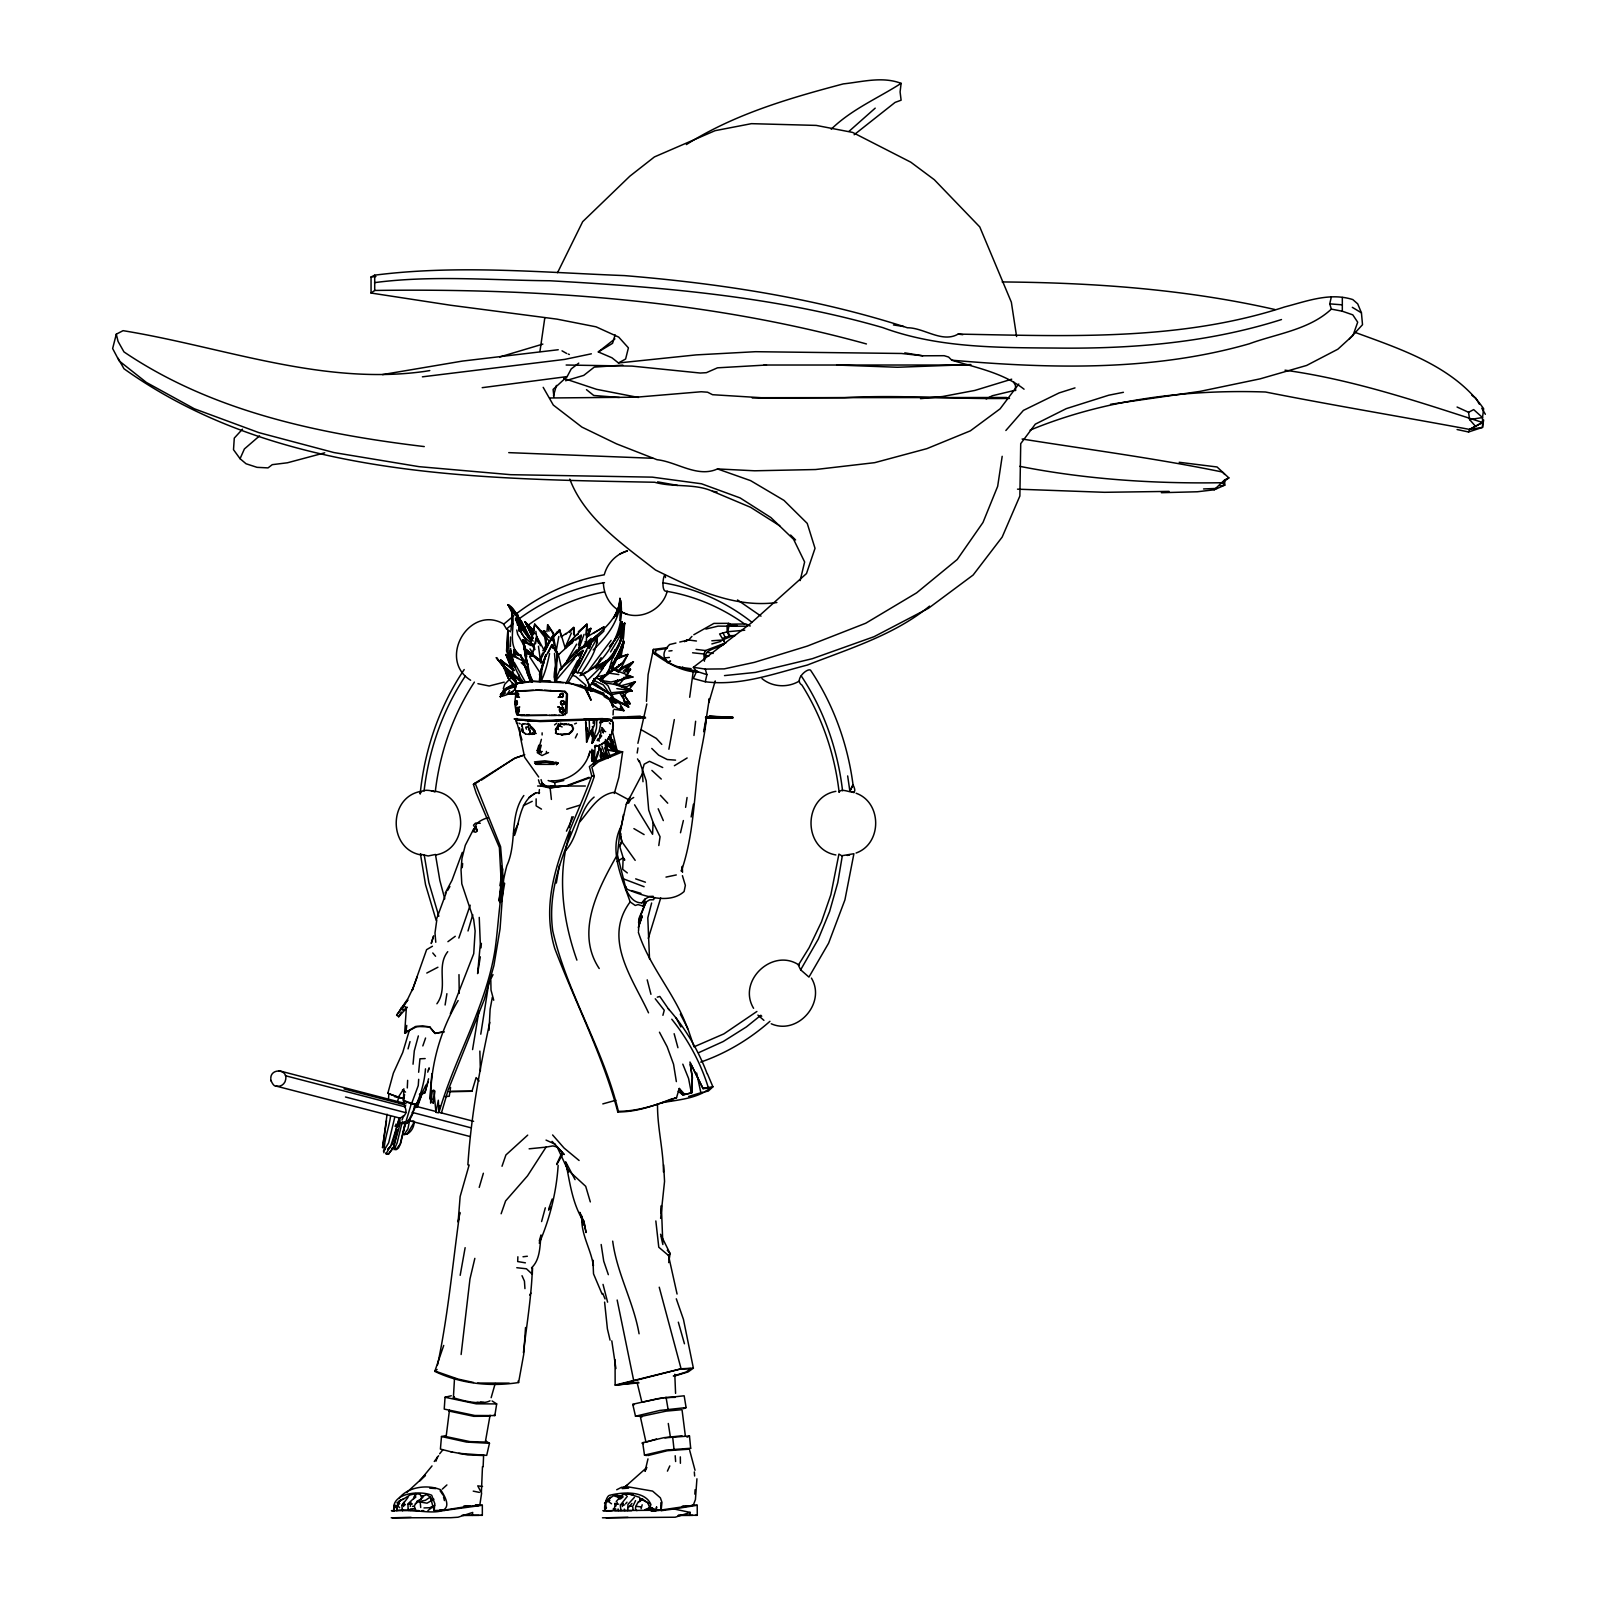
<?xml version="1.0" encoding="UTF-8"?>
<svg xmlns="http://www.w3.org/2000/svg" width="1598" height="1598" viewBox="0 0 1598 1598"><rect width="100%" height="100%" fill="white"/><g stroke="black" fill="none" stroke-linecap="round" stroke-linejoin="round"><path stroke-width="1.5" d="M479.859 1051.085L480.379 1070.84M536.149 798.86L536.129 805.851L541.502 809.127M615.07 1359.778L615.15 1385.086L639.06 1382.849M522.566 715.325L517.253 715.005L516.254 713.068L514.736 703.22L516.094 691.475L537.547 690.176L565.372 691.534L567.41 694.091L566.95 712.988L562.416 715.385M510.441 646.531L510.521 636.983M605.442 739.514L606.441 758.071L605.063 742.131M399.2 1501.361L396.803 1506.295L397.263 1510.01M564.494 691.475L566.571 694.051L565.093 714.905M595.215 745.767L593.857 765.462L598.491 752.978L599.35 744.768M648.528 1012.832C632.608 978.415 602.506 939.065 630.151 901.911C622.121 878.401 608.259 850.096 621.322 826.026L626.276 804.313L643.195 772.174M374.711 275.176L371.056 276.973L371.056 293.033L374.711 290.456L374.711 275.176C457.308 264.589 541.482 272.419 624.419 275.595C718.78 283.365 813.382 297.687 903.769 326.551L907.344 327.77C923.884 327.59 942.121 343.41 958.121 334.102C1067.284 336.019 1179.424 341.353 1284.612 306.956C1306.864 301.203 1329.776 292.254 1352.787 299.565L1357.701 303.86L1361.436 312.848L1362.515 324.694L1349.351 339.016M517.512 625.257L517.153 619.804M603.824 631.25L603.904 626.895L593.218 633.387M613.832 618.086L618.985 606.301L619.944 598.451C627.375 628.234 605.822 663.569 581.472 675.155M711.829 640.778L723.235 639.939L724.373 641.837L719.599 633.947L727.15 631.829L729.227 636.004L723.015 638.241M573.602 634.086L573.742 627.435L565.552 634.426M514.176 656.938L514.356 649.467L525.123 661.053M524.244 755.075L515.555 757.851L475.085 783.1L500.593 846.74L503.47 882.256L500.054 928.837L493.902 965.611L484.214 999.789L447.979 1090.555L441.447 1112.867L439.011 1112.328C454.891 1057.037 486.172 1006.72 495.12 949.212C498.916 921.347 499.515 893.122 506.806 865.776C517.313 843.145 509.023 816.019 523.844 795.504M663.47 1172.033C663.27 1148.962 657.158 1126.99 657.537 1103.699M525.542 1327.499L523.705 1354.425L518.591 1382.53C490.446 1386.924 460.703 1383.808 434.796 1371.384L443.725 1345.456M580.973 673.996C587.285 664.109 598.771 649.527 596.673 635.605C585.507 645.093 582.491 664.748 572.903 672.978L580.693 660.354L578.556 665.347M666.885 648.488L655.679 650.126L655.579 653.123L666.006 660.094M509.722 665.148L511.38 651.085M622.401 1506.495L623.4 1503.338M433.398 1096.907L433.178 1103.399L434.936 1091.094L432.359 1090.715L430.661 1103.119C429.862 1067.284 439.81 1031.289 458.127 1000.548M612.653 728.388L612.753 725.372M517.872 1256.767L517.692 1261.561L525.402 1262.839M592.558 719.539L585.547 719.2L587.285 737.657L587.904 736.239M603.764 665.667C614.731 653.981 626.656 638.541 621.702 621.722L620.064 635.824L610.596 651.904M602.925 1510.689C612.334 1510.49 614.551 1513.046 615.15 1503.159M554.546 677.452L557.303 652.344L555.904 681.847L567.749 682.845M483.135 1466.784L483.635 1454.819M600.468 757.292L601.287 749.202M620.563 606.401L619.944 598.451C621.103 618.945 607.2 636.423 593.198 649.927M639.36 760.928L646.171 780.663L648.708 809.986L653.103 822.491L652.583 834.296L634.586 804.813M518.132 708.953L518.951 709.792C518.411 707.654 518.531 716.843 516.534 710.531C516.853 704.818 520.908 714.885 516.913 712.648C514.576 710.93 517.472 706.416 518.951 709.792C519.73 715.584 516.034 706.955 519.69 706.895L518.112 709.792M696.928 1478.789L695.43 1499.523L693.272 1505.296L660.054 1510.17M593.038 726.431L592.179 743.35L599.03 731.784L601.727 718.82L594.076 718.92L593.677 723.255M1015.329 390.591L1015.549 385.657L1013.551 381.922M407.29 1087.938L407.65 1080.348M561.178 702.501L561.377 703.619M697.307 671.12C685.023 669.083 650.546 663.37 669.602 644.533L675.934 643.035M521.827 724.473L523.485 732.224M613.073 714.865L613.292 710.311M537.208 752.638L542.022 755.554L546.316 753.477L546.436 751.4M647.989 1458.874L645.013 1471.319L646.85 1467.483L625.297 1486.619M490.007 1400.827C481.717 1405.201 463.68 1401.146 453.393 1397.671L454.531 1377.975M521.727 726.371C523.365 718.021 540.843 732.363 533.293 734.281M525.842 727.11L528.259 726.81L530.576 732.963L528.439 727.07M667.525 647.59L653.382 649.407L653.163 652.923C666.286 662.411 681.487 671.779 698.086 672.159M629.013 1494.17L627.774 1493.611L639.679 1497.386L640.359 1500.921L638.501 1501.76C637.103 1503.518 633.387 1509.93 636.903 1510.649M649.088 1507.833L650.786 1510.45L655.619 1510.49L650.885 1510.609L647.749 1502.819L640.498 1498.644L640.359 1500.921L642.196 1499.383L647.869 1502.579M694.85 1494.17L695.11 1489.696M601.467 757.512L601.707 753.577M638.501 931.155L639.24 919.369L645.991 902.071L649.667 899.814L653.482 899.754L654.82 897.517M413.043 1064.208L414.301 1050.825L418.356 1035.923M482.476 1466.604L481.378 1492.792L477.762 1485.86L482.536 1486.48M596.893 718.84L596.513 727.969L592.179 743.35L593.817 734.9M393.627 1508.712L394.626 1504.777M591.719 761.347L591.899 750.74M557.662 726.87L557.243 728.928L558.022 726.191M593.497 681.647L594.296 680.329M678.211 1091.234L682.765 1094.85L691.375 1092.952L692.413 1077.611L690.256 1064.488M270.801 1078.53C270.442 1068.083 287.72 1068.762 285.722 1079.349C285.303 1083.524 281.108 1087.04 276.873 1086.26C272.279 1087.399 269.762 1075.973 271.101 1080.947M418.696 1079.309L418.257 1085.581L411.685 1103.399L403.435 1100.343L403.875 1088.817L398.202 1097.287L387.835 1093.312L393.368 1073.137L402.716 1052.543L409.268 1030.61M492.124 1400.987L496.678 1403.923L494.841 1415.588L474.806 1415.488L444.224 1409.096L445.043 1397.271L451.275 1395.753M646.471 701.342L648.109 674.576L653.382 649.407M512.179 657.577L508.963 649.947L507.764 631.13L507.285 650.006L513.298 664.788M557.243 728.768L557.402 727.509M597.432 642.915L596.673 635.605M660.853 1213.022L661.372 1205.591L662.85 1244.522L660.993 1236.313M499.735 902.49L501.193 882.196L499.395 847.599L476.224 793.147L473.427 784.378L475.085 783.1M625.717 887.829L617.427 854.85L620.024 830.6L621.622 841.367L619.684 846.241L623.16 857.707L622.701 869.332L627.315 872.927M726.331 642.596L705.497 650.546L703.839 653.981L704.458 661.192M420.174 793.926C424.589 749.762 439.33 706.396 464.199 669.542M399.7 1503.438L396.803 1506.435L397.003 1509.631M541.342 681.407L541.802 670.021L545.897 654.82C532.633 694.431 542.98 687.06 549.552 653.602M481.617 1493.191L479.839 1504.936M481.018 947.854L481.378 943.359M514.816 702.141C516.354 710.611 518.551 696.209 515.175 702.721C517.852 710.051 518.431 695.849 514.836 702.381M420.194 793.607C421.652 788.373 431.1 790.591 435.275 791.749C439.83 752.898 452.853 714.845 474.406 682.106M512.139 619.804L512.259 613.173L508.044 604.683L515.215 611.894M561.038 701.262C560.079 710.75 569.288 697.727 560.658 701.762M444.384 1031.869L434.876 1033.407L429.682 1026.895L422.711 1025.916L416.778 1026.615L404.674 1032.907L406.371 1007.839L404.813 1006.341L402.277 1007.519L396.624 1015.189L398.721 1016.767L406.791 1007.699M452.574 1452.202L440.409 1449.066L441.487 1436.522L445.982 1435.603M489.028 1030.291L490.127 1009.177L492.364 997.152M561.677 668.923L558.401 654.741L551.989 644.613L543.42 660.833L541.502 668.903M558.141 1165.381C556.444 1192.128 549.852 1218.595 539.245 1243.184M458.986 974.62L459.225 993.357M396.304 1510.649C414.022 1506.774 464.179 1524.812 440.609 1489.755C428.024 1484.362 408.429 1486.619 399.46 1497.825M599.33 741.072L598.531 739.814L601.707 735.899M386.556 1120.558L382.521 1147.744L387.096 1114.206M516.913 622.641L516.913 619.944M541.143 681.307L541.303 679.929M585.947 635.025L586.925 624.139L578.356 631.749M615.07 658.356L627.814 654.441L622.98 662.051L615.59 669.123L611.635 667.445M403.575 1506.495L404.534 1503.338M541.303 670.341L540.823 681.467M490.067 1415.289L485.333 1442.055L469.952 1441.616L446.142 1436.602L449.457 1410.215M558.821 636.483L556.324 650.306M437.572 1364.812C448.219 1314.615 452.713 1263.219 459.825 1212.463L458.107 1222.051L460.144 1196.503L469.133 1165.002M501.972 896.738L501.472 901.572L504.648 883.314M502.471 891.924L503.47 882.256M593.078 723.215C594.176 713.986 595.974 723.055 593.497 727.13M546.896 631.789L547.635 624.738L553.727 633.587M510.961 630.291L512.539 613.432M472.569 1049.586L478.981 1010.755M605.442 749.802L622.621 751.779L618.865 777.287L614.291 793.487M1110.55 404.294L1199.998 391.39L1260.063 378.866L1306.645 365.443L1337.866 349.203L1353.047 335.34L1357.701 322.197L1352.787 314.846L1342.32 311.23L1342.32 297.448M621.322 626.855L621.642 624.019M651.844 1510.629C653.802 1511.988 647.749 1509.371 650.945 1504.537C644.893 1490.235 622.361 1492.132 609.857 1495.249C605.063 1495.648 602.846 1515.623 606.301 1507.453M462.641 863.499L462.241 867.634M513.557 656.618L514.356 649.467L516.374 652.563M460.184 1275.324L465.138 1247.678M450.576 1087.479L449.218 1096.288L444.983 1096.568M535.29 763.005C537.108 766.121 533.872 762.386 536.449 762.985M560.479 702.301L560.778 703.999M601.707 727.49L603.345 733.023M620.244 611.914L619.944 598.451L619.505 606.221M501.193 882.196L498.995 901.072L500.873 889.766M538.926 793.607L539.405 789.592M618.806 665.347L618.646 666.426L618.865 664.648M693.971 735.46L695.629 721.257M405.812 1033.147L406.751 1025.397M517.672 712.828L517.732 712.009M533.732 632.309L534.711 624.159L545.477 635.664M578.636 650.386L581.113 635.345L572.563 641.317M686.381 144.559C734.241 114.197 788.973 98.297 843.305 83.895C862.381 81.858 882.436 76.185 901.112 83.356L900.093 91.925L901.112 100.195L895.08 102.412L854.151 134.751M516.554 709.991L516.913 706.955L516.214 710.051M629.712 718.081L627.994 717.482L644.453 716.623M431.859 1073.656L429.782 1098.865L432.179 1099.104M467.874 1164.882C471.07 1116.662 479.52 1069.561 489.807 1022.38M693.133 672.179L689.677 697.267M462.961 1515.443L472.309 1515.383L472.708 1512.427L458.027 1517.221L450.816 1517.7L391.23 1517.8M623.959 628.873L624.598 623.04L623.34 625.437M619.884 600.788C617.267 621.143 598.571 632.988 584.968 646.031M619.844 620.443L620.763 600.628M480.778 1034.186L488.888 982.59M557.303 652.344C558.481 660.254 550.99 675.714 555.904 681.847M612.913 705.557L612.434 701.682M570.426 831.679C556.464 873.327 562.596 919.709 576.898 960.138M599.949 736.778L600.209 734.84M706.496 716.304L703.659 731.684M424.069 791.09C428.803 750.281 442.506 710.271 465.358 676.014M507.764 631.13L506.526 651.005L512.299 666.306M502.691 878.061L502.012 882.975L501.093 865.677M557.602 726.111L555.525 729.647L556.064 733.422L555.605 729.087L560.898 724.194L571.924 724.833L572.823 729.187M842.346 855.609L837.771 882.655L829.582 911.579L818.296 939.105L800.658 969.826L808.948 977.077L828.603 943.18L844.923 899.874L853.911 853.712L842.126 855.689M429.782 370.576L424.908 371.375C322.117 385.817 222.961 346.886 123.066 330.666L116.294 334.182L112.639 348.524L119.191 360.928L146.417 382.461L194.317 408.768L258.916 432.639L334.002 452.574L418.976 466.656L510.641 474.686L652.284 477.143L701.502 483.775L740.094 497.917L770.855 517.532L793.607 539.365L804.633 561.977L800.139 580.613M436.813 919.889L434.996 932.972L435.775 942.261M415.48 1495.169L415.84 1493.611L413.383 1498.724L407.889 1503.918L408.209 1510.23M658.795 845.542L660.054 836.733L653.103 822.491M682.526 872.328L682.286 866.376L681.307 871.23C691.515 842.066 693.532 810.146 696.768 779.504C698.446 758.031 705.058 737.817 706.436 716.483M425.487 1068.842C424.129 1087.978 416.519 1107.074 406.931 1123.174M592.259 728.628L586.606 742.231L589.482 727.49L589.203 719.539L593.457 719.559M539.944 351.46L544.798 317.882M419.435 1094.39L422.771 1092.013M513.278 658.995L512.519 671.1L517.053 684.124L496.339 657.657C509.922 673.437 530.975 689.157 500.294 696.688L503.65 689.996M612.853 706.356L610.036 698.446M638.541 922.565L639.26 917.651L645.991 902.071M685.602 807.35L687.06 797.522M450.336 1013.711L473.727 953.706L475.125 931.015L473.627 919.25L461.802 883.834L461.043 869.931L461.962 858.506L465.298 845.282L473.847 828.663L473.348 831.739M514.776 687.02L514.975 685.602L515.175 690.296L515.675 685.482L512.079 683.065M674.316 719.579L668.883 749.242M614.711 1510.549L660.793 1510.23L656.059 1510.49L656.578 1506.994L656.059 1510.49L650.885 1510.47M1002.186 456.309L997.671 486.311L982.99 522.466L957.202 559.52L916.613 592.858L865.756 623.22L807.31 646.091L754.396 662.351L724.194 668.883L705.277 669.083L693.372 667.305L750.7 623.4L806.491 573.562L815.02 548.314L807.23 523.385L783.959 500.374L750.601 480.638L717.502 468.933C697.407 478.102 676.833 461.822 657.018 459.705L616.488 443.844L581.892 427.085L553.308 405.073L543.18 387.335M1483.643 419.954L1482.525 427.385L1468.542 431.979L1457.076 429.522M591.16 638.361L583.889 645.672L586.386 640.898L586.925 624.139L566.671 645.033M660.633 1218.395L664.548 1181.361L663.649 1164.882M668.683 1262.6L670.081 1253.511L660.533 1234.255M637.183 753.018L637.982 747.904M399.78 1121.337L399.54 1117.921L401.238 1117.521M523.425 1352.767C526.761 1324.342 531.515 1296.278 532.414 1267.693L532.334 1274.265L526.421 1268.792L516.793 1267.713M445.103 1005.002L446.901 993.696M480.299 956.822L477.622 973.601L480.319 943.979L479.24 917.392M678.031 1515.443L689.737 1515.363L690.216 1512.427L674.016 1508.991L661.113 1510.689L661.952 1502.34L660.354 1497.825L652.583 1491.094L628.274 1486.879L621.522 1487.319L616.708 1489.755M530.456 645.472L534.711 624.159L544.778 637.242M535.55 643.694L536.688 636.663L544.818 651.425M399.4 1118.82L399.6 1122.215L401.917 1123.474L406.491 1123.614L408.589 1121.716L412.384 1114.725L414.881 1104.558L416.539 1104.178L425.967 1084.942M528.598 728.548L530.576 732.963M416.279 1494.649L415.7 1493.651L410.107 1494.929L402.716 1499.543M462.082 1515.284L482.336 1515.303L482.336 1505.256L444.863 1510.39L434.117 1510.49L430.301 1497.166L426.826 1494.669L421.832 1496.307L419.615 1494.13M630.151 901.911L635.245 905.467L638.021 904.588L643.115 906.106L645.033 899.215L649.327 896.458L653.202 896.298M499.874 885.751L502.711 868.932M613.073 707.554L610.196 700.264L604.004 696.508M403.255 1116.283C409.727 1111.928 402.656 1105.277 403.815 1100.563L403.355 1099.823M556.324 883.055L559.46 865.157M691.155 816.978L693.452 804.213M615.669 1506.375L617.247 1502.36M588.104 682.166L591.64 691.115L568.209 682.426L573.822 673.397L583.03 650.506L560.199 668.963L555.465 679.709M641.917 902.87L645.033 899.215L641.917 902.87C632.748 903.13 629.113 894.88 625.497 889.107M839.11 792.069C842.685 785.856 860.303 799.939 853.032 784.798C847.739 744.069 833.437 704.338 810.526 670.161C807.409 667.704 793.487 679.929 801.936 685.083C822.231 717.362 834.735 754.296 839.11 792.129M553.947 396.863L553.088 389.433L567.15 376.589L571.225 368.918L578.756 363.126M622.94 647.829L623.899 641.437L622.561 643.794M553.507 395.725L556.404 385.418M461.123 1354.505L469.972 1278.939L474.846 1258.365M622.521 637.842L623.24 634.106M439.869 1105.596L438.471 1112.807L435.954 1112.348L433.797 1090.076L432.359 1090.715M533.692 730.026L535.31 732.144L533.872 729.647M435.954 1112.348L438.331 1100.243L439.011 1112.328M531.814 656.059L534.251 646.89M397.782 1129.726L393.567 1147.164L388.514 1154.036L393.328 1147.903L400.139 1123.634M704.518 729.946L709.332 698.606L708.853 702.561L715.225 680.928M393.048 1510.629L394.746 1510.589L391.41 1510.689L415.84 1510.529L414.341 1506.255L415.56 1503.179M418.656 1072.258L419.954 1058.795L425.168 1058.575M623.48 814.581L620.523 831.06M614.551 1496.008C619.824 1498.904 621.662 1493.231 626.076 1494.49L628.274 1493.99M403.435 1100.343L404.594 1094.59M646.85 703.959L637.902 743.31M402.017 1120.038L403.575 1116.023M434.177 1510.31L434.836 1503.778L431.7 1495.249C419.675 1490.095 390.252 1493.071 394.127 1510.589M413.782 1121.017C415.44 1126.071 409.208 1136.518 402.856 1134.141L405.073 1124.273M514.476 835.454C520.049 820.833 519.849 800.938 535.769 792.948L539.565 792.708M620.364 632.329L620.943 629.692M397.742 1101.122L398.601 1097.207L402.976 1098.365L398.202 1097.287L403.655 1098.166M621.902 636.983L622.88 630.011L621.702 621.722L618.606 634.945L609.397 646.711M693.372 667.305L696.588 671.34L693.372 678.551L705.277 681.747L706.895 674.636L705.277 669.083M614.89 338.876L598.311 351.94L611.934 357.772L618.466 362.966L696.169 354.896L755.534 351.7L901.432 353.478L922.685 355.795L944.158 355.695L948.573 357.033L951.789 360.189C1050.705 368.758 1153.077 371.435 1249.336 343.77C1276.782 333.682 1309.261 329.807 1331.334 309.113L1329.756 303.86L1331.334 296.868M458.766 1453.341L486.691 1455.379L489.467 1443.294L485.612 1440.877M394.946 1507.853L395.525 1505.396M565.832 645.972L571.385 633.068M390.531 1116.403C389.293 1125.991 383.8 1142.33 384.419 1148.503M405.213 1122.755L400.179 1144.108L395.765 1149.821M680.488 832.758L683.385 820.533M470.192 905.207L458.826 938.066M597.932 740.773L598.551 738.476L597.073 740.433M602.046 744.049C610.096 740.413 615.01 730.266 612.773 721.737L611.035 719.599C607.2 721.777 594.276 720.119 605.302 719.16M623.999 625.497L624.598 623.04C623.639 637.063 623.679 654.101 611.854 663.53M654.661 654.241L655.679 650.126M409.807 1119.339L407.929 1128.887L404.074 1134.74M569.148 827.624L571.904 816.778M394.606 1117.881L388.654 1142.77L384.738 1149.361M651.624 902.99L647.809 917.851L649.527 959M573.502 728.029C572.284 735.899 562.116 735.14 556.304 733.462M648.289 938.406L660.713 897.976M405.752 1112.667L345.488 1097.007M544.838 658.516L545.158 657.397M612.593 657.917L613.632 653.962M662.91 1015.309L664.249 1010.276L655.24 998.77M408.049 1048.887L410.027 1041.596M578.496 644.953L581.113 635.345L575.739 640.099M541.602 1221.551L545.317 1207.808M541.402 739.335L538.166 750.78L538.306 751.939L542.241 751.499M621.003 656.798L623.899 641.437L620.983 646.91M607.639 746.985L606.421 743.23L607.879 750.181L620.084 751.499L596.074 761.307L589.382 766.621L591.779 775.909C571.904 831 536.429 887.569 554.766 948.513C575.52 1003.045 602.746 1055.279 617.787 1111.948L618.386 1111.329C603.405 1048.688 567.03 993.357 552.748 930.895C545.198 875.145 577.437 826.805 594.296 776.408L591.859 767.22L598.391 761.886L622.621 751.779M614.89 649.747L609.257 668.863L606.241 674.456L599.17 679.31L595.455 677.912M532.474 656.159L533.033 654.081L530.396 656.139L533.133 654.001M541.283 753.097L539.784 750.641L541.283 745.187M402.257 1121.996L397.063 1143.069L394.067 1149.721M468.014 930.975L472.768 914.695M420.893 1094.53L424.928 1092.792L428.044 1081.746M405.712 1122.215L400.579 1143.629L398.501 1147.983L396.484 1149.461L395.165 1148.463M416.619 1501.501L421.053 1499.084L421.832 1496.307M584.089 634.326L578.696 649.168L582.431 647.23M491.145 1397.711L495.22 1383.449M533.812 646.691L536.688 636.663L540.444 645.692M403.115 1103.519L403.815 1100.563M539.265 1241.067L541.023 1234.974C539.844 1246.04 540.324 1259.683 531.515 1267.833M399.48 1118.38L390.831 1145.706M479.22 1187.394L483.375 1173.252M618.386 1111.329C638.421 1111.309 657.817 1104.418 676.513 1097.786L679.25 1088.438L684.803 1094.51L692.234 1092.613L692.254 1077.352L689.956 1062.011L703.12 1088.697L710.551 1087.779C697.547 1098.665 678.231 1099.764 662.031 1102.7M588.523 636.124L590.821 628.433L586.526 630.411M633.247 1505.416L635.585 1500.602M414.521 1496.347L415.66 1493.691L414.521 1496.347L415.62 1493.79L419.914 1494.13M623 1494.13L627.934 1493.651L626.036 1495.169M405.632 1105.576L405.213 1106.895L285.423 1075.734M615.13 334.901L612.553 343.33L598.311 351.94M414.481 1121.676L407.051 1134.26M538.786 753.097L537.168 750.641L538.846 745.187M433.637 935.789L431.22 943.499L433.378 936.668M560.299 710.271L560.239 711.39M503.29 688.678L504.708 684.264L510.941 677.912M436.693 918.65L446.261 892.663M548.094 644.733L540.543 659.734C541.502 667.525 539.685 654.001 543.759 652.384M414.881 1104.558L411.285 1103.779L406.032 1121.416L401.537 1122.695M399.12 1117.961L392.589 1143.888L387.974 1149.381M428.584 1078.79L424.928 1092.792M416.339 1107.454L422.651 1092.832M436.014 1461.151L437.433 1456.877M383.86 1152.737L384.139 1148.862M623.1 644.453L623.899 641.437L622.821 643.834M605.442 758.111L599.23 748.523L599.749 746.965M556.803 1163.883L562.296 1151.978M395.425 1126.071L396.124 1124.013M417.438 1107.094L420.953 1096.647M590.181 646.011L591.24 642.875L582.89 647.47M515.774 694.051C515.295 701.043 522.166 692.493 516.334 692.853C516.114 703.34 519.01 687.04 516.274 696.388M533.432 651.085L534.591 647.709M638.281 927.599L642.276 915.914L638.621 926.441M502.012 1166.26L505.907 1154.974L527.72 1135.119M422.831 1045.931L425.567 1038.021M427.725 1072.158L429.203 1067.883L428.344 1070.221M565.173 647.969L559.62 629.692L552.568 637.402M597.752 751.779L595.215 760.728M501.133 1213.761L505.607 1200.937L527.52 1175.848L546.057 1147.124L552.868 1145.906L557.303 1147.084M619.265 658.296L623.899 641.437L617.967 654.741M548.813 1208.647L552.189 1199.019M448.978 1091.794L471.989 1091.254L476.124 1077.551L479.06 1081.067M565.033 851.195C579.754 835.694 577.557 810.885 594.116 797.082M436.893 1003.784C448.818 987.524 435.615 966.97 447.74 951.669M417.138 977.017L412.184 990.54L426.606 949.671L432.439 946.236M622.541 629.013L624.598 623.04L619.345 645.173L612.913 657.877M610.576 668.184L618.206 671.5L610.576 668.184L620.643 648.688L615.25 662.531L611.814 668.523L611.055 667.864M589.962 750.98C586.486 768.418 568.908 781.841 551.29 780.723M590.321 731.564L590.761 730.406L591.719 736.039L593.258 732.463L593.397 736.598M600.189 735.16L601.048 732.843L599.61 730.666M583.769 647.629L591.24 642.875L589.103 648.588L589.962 646.511M564.673 703.859L564.813 702.141M588.404 756.493L590.161 751.799M628.354 1507.613L631.929 1503.438M462.341 852.333L451.994 880.318L445.163 893.142M611.415 734.241L613.213 728.368L612.613 722.216M616.209 1501.501L621.242 1496.008M545.897 654.82L539.505 674.216L540.683 681.267M620.863 640.958L613.252 655.779L600.828 669.342M570.067 733.302L568.828 733.822L572.763 729.607M558.261 763.345L557.203 762.765L556.404 764.643L557.203 762.765L558.241 763.265L555.045 762.765M562.037 667.205L576.718 649.867M572.244 675.195L575.64 676.413L586.027 685.402M604.463 574.082C607.6 563.035 616.349 553.987 627.455 550.831L619.625 554.087M667.205 591.16C662.551 610.256 639 621.642 621.542 611.974L627.455 614.451M573.862 657.637L583.03 650.506L576.159 666.726M620.643 648.688L611.814 668.523M556.743 1164.543L562.436 1154.795M1468.542 431.979L1469.601 429.423L1482.525 422.471C1417.825 401.577 1352.887 379.585 1285.012 370.197M389.872 1147.304L386.476 1153.077M545.298 650.486L553.008 635.445L557.782 656.898M587.145 637.023L590.821 628.433L587.245 630.591M602.885 668.563L592.079 683.744L594.296 678.591L592.079 683.764L596.034 684.084L612.274 695.569L592.059 683.784L594.296 678.591M560.339 708.973C556.284 712.788 568.309 714.446 562.296 706.955C566.871 723.914 552.249 701.921 564.234 710.83L562.296 706.955L563.155 709.093L558.022 706.895L562.037 708.593M615.61 616.409L617.987 610.995M398.401 1125.971L399.62 1123.214M324.734 452.813L287.44 462.781L272.259 464.658L268.025 467.894L257.018 467.335L246.052 463.76L240.06 458.706L244.394 448.958L259.555 435.874M410.926 1502.36L410.306 1506.375M548.294 652.703L551.989 644.613L556.044 652.364M619.984 835.534L620.783 833.756M704.958 657.477L705.058 659.095C703.46 648.708 717.941 648.788 724.254 644.074L719.519 645.832L722.396 644.793M667.425 1471.139L669.802 1465.925M579.255 639.38L581.113 635.345M744.628 624.019C721.078 607.2 693.732 595.575 665.128 591.06C660.533 588.404 664.588 568.608 665.507 577.557M598.811 661.512L599.45 660.134M565.832 683.525L577.637 660.693M610.076 1498.045L615.07 1494.669L620.543 1496.347M513.537 833.397L518.211 823.509M566.451 831.16L573.283 816.778M541.562 762.346L535.51 764.084M575.36 737.956L577.337 733.822M600.948 735.22L599.35 738.376M592.179 743.35L595.974 735.759M589.722 732.843L588.743 734.82M413.143 987.884L407.969 998.57L396.624 1015.189M555.185 680.488L554.806 681.247C554.566 676.154 554.246 683.465 555.984 679.889M557.542 272.679L582.671 221.683L629.852 176.18L654.421 156.924L715.065 130.676L751.44 123.665L816.218 125.403L852.593 132.414L910.78 162.177L934.291 179.695L979.774 226.936L1011.354 302.202L1016.588 336.519M619.684 846.241L621.982 841.587L619.545 832.638M626.276 804.313L629.692 797.462M493.023 974.66L490.786 979.055L491.005 990.081L493.722 1000.228M609.997 666.766C610.036 672.319 604.304 677.412 599.61 680.069M575.699 672.359L577.597 672.758L596.553 639.14M397.343 1505.416L400.079 1500.602M586.806 636.024L590.821 628.433M627.295 1496.347L620.284 1505.176L620.983 1510.549M576.658 644.134L566.851 661.013M544.998 647.03L557.602 631.889L549.712 641.957M398.721 1016.767L401.298 1012.033M628.533 803.255L630.711 799.3L633.687 797.482M586.726 650.546L581.632 658.935M615.969 857.127C597.592 889.786 575.42 932.773 599.21 968.508M596.793 665.008L597.792 663.21M400.918 1009.317L401.777 1007.779L400.679 1008.478L403.914 1009.337L403.655 1010.655L407.071 1007.1M542.821 650.746L553.268 636.643M730.925 624.838L728.788 623.34L727.11 626.256L727.15 631.829M750.281 625.997L745.886 623.959L729.327 624.139L727.809 631.709L729.627 635.485L734.521 636.024M502.651 692.613L500.294 696.688L505.527 692.893M619.904 632.129L614.171 640.638M385.138 1149.521L383.38 1151.079M732.024 636.024L722.995 639.779M447.48 890.625L449.897 886.55M575.779 652.264L582.271 648.369M706.895 652.244L713.187 653.462M587.984 671.34L611.115 640.379M529.717 1295.079L530.916 1293.102M547.914 643.854L553.008 635.445L554.087 645.732M641.118 1508.712L642.176 1504.777M557.482 633.128L559.62 629.692L561.298 637.123M607.739 738.815L609.198 736.478M602.885 668.224L608.079 659.914L590.841 669.402M408.049 1497.346L401.837 1505.476L402.476 1510.569M473.847 828.663C472.828 832.838 476.903 833.677 477.343 829.642C471.03 824.288 483.715 818.595 488.389 817.657M561.258 668.843L569.447 659.055L579.135 650.865M509.602 690.476L507.165 694.211L515.854 693.951M595.515 667.485L599.989 661.232M626.076 675.954L630.491 669.262L626.216 670.061M562.436 697.487C566.591 688.538 555.045 696.768 562.636 696.888M627.754 673.317L630.491 669.262L626.036 670.441M600.049 659.295L601.148 657.657M402.856 1503.818L403.974 1502.18M800.658 969.826L798.341 965.132L809.147 947.654L821.452 921.926L830.88 894.66L838.91 854.091L841.587 855.669M634.406 1497.346L627.974 1504.337L627.654 1510.569M596.034 684.084L593.238 682.686L592.059 683.744M608.399 1500.422L609.817 1498.425M623.859 679.05L618.526 685.083M432.019 1465.925L419.735 1480.867L425.448 1475.254L406.751 1492.492M620.443 828.863L621.322 826.026M591.24 642.875L587.764 646.051L603.165 631.829M621.782 685.602L635.345 681.787L623.699 696.169M400.199 1010.395L407.85 1000.008L400.539 1009.477M1018.785 383.999L1000.088 408.848L970.366 430.841L926.9 448.639L874.705 462.661L815.559 469.532L754.636 470.791L717.502 468.933M565.432 648.249L575.08 636.384M627.974 1493.711L626.076 1494.49M434.257 1461.511L438.611 1455.738M624.139 673.118L633.387 661.872L620.364 668.264M729.227 636.004L735.24 635.345M614.751 640.219L619.744 631.969L621.702 621.722C625.198 637.762 615.11 653.282 603.864 663.709M598.97 678.83L601.827 680.289L603.005 678.691M513.437 685.902L505.507 689.817L500.474 694.79L505.088 688.938L512.998 684.523M548.613 1210.165L551.31 1206.73M549.472 641.497L557.602 631.889M557.063 655.919L572.903 641.797M555.605 680.828L574.501 658.656M579.754 821.931C589.682 810.506 598.111 794.266 614.731 792.228L629.452 800.159M569.707 632.448L573.742 627.435L574.241 635.485M439.65 1453.78L442.726 1449.965M578.576 655.979L583.03 650.506M536.988 763.085L535.23 763.425M677.073 1294.04L668.483 1255.469L670.081 1253.511L667.245 1250.255M537.308 762.765L535.57 763.325M1161.386 492.703L1197.341 491.765L1214.2 489.787L1224.747 479.819L1228.862 477.902L1217.057 466.976L1179.184 462.281M604.204 664.548L608.079 659.914L599.35 665.747M625.597 1503.818L626.995 1502.18M500.474 694.79L505.687 688.678L514.037 684.264M593.118 684.324L592.518 683.165L612.274 695.569M1005.861 430.501L1023.399 410.406L1059.134 392.908L1074.995 387.895M503.29 693.252L500.294 696.688L506.746 689.357L514.876 686.86M588.483 686.82L592.379 683.045L588.583 687.38M643.115 906.106L645.632 903.269M415.8 1503.778L419.355 1500.362M596.074 745.127L594.716 746.626L596.873 745.807M691.954 636.384L688.658 639.999L684.363 641.617L687.3 639.699M242.497 429.143L234.287 438.092L233.508 449.697L240.06 458.706M401.398 1117.461L404.014 1115.604M610.056 646.411L613.173 643.115M427.884 1510.609L434.676 1505.376L429.722 1507.733L423.969 1507.933M396.883 1502.819L403.655 1498.644M453.492 1397.691L454.311 1396.752L453.592 1397.791M521.867 724.453L523.944 723.814M399.12 1501.021L401.537 1499.923L399.999 1500.342M421.053 1499.084L423.011 1497.186M628.953 666.126L633.387 661.872L618.007 671.699M623.3 671.28L633.387 661.872L625.697 667.385M589.602 687.639L602.186 692.813M707.514 1074.076L712.908 1086.8L708.234 1091.134L704.518 1091.814M676.294 1298.794L683.465 1319.449L693.372 1368.168L688.179 1371.883L674.336 1376.118M630.371 686.441L635.345 681.787L629.652 684.443M849.057 131.296L875.205 108.145M442.366 1489.076L446.901 1484.941M600.668 681.487L606.601 674.116L621.043 664.349L600.049 680.209M513.857 615.709L503.59 624.279L506.546 628.973L512.918 623.699M769.936 1021.322C749.742 1039.139 726.211 1053.302 700.723 1062.091M537.627 751.499L538.306 751.939M614.491 683.305L617.767 680.428M433.917 1499.224L427.026 1503.179L417.757 1501.581M587.245 680.508L608.079 659.914L595.954 668.963M606.441 1502.14L604.483 1503.199L609.897 1500.342M413.782 1498.804L415.939 1496.946M564.314 704.338L561.637 704.798M614.511 682.686L617.607 680.049M434.796 1371.384L437.093 1369.446M605.922 741.013L599.45 745.587L594.556 746.626M901.112 83.356C877.901 98.277 851.494 109.363 831.22 129.218M929.537 606.121C894.281 635.065 849.177 648.648 807.31 665.068C774.031 673.617 740.214 686.281 705.277 681.747M577.977 649.487L590.701 641.857M387.974 1148.822L389.972 1147.264M515.555 614.391C541.402 594.356 572.064 580.294 604.344 574.801M756.893 1011.474L723.894 1033.866L695.33 1046.271M523.165 628.933C546.696 610.556 574.521 597.512 603.904 592.019M620.643 1498.804L623.1 1496.946M554.546 724.913L556.803 723.195M610.516 1497.266L605.962 1501.301L605.862 1507.513M599.17 679.31L621.043 664.349M447.919 941.681L455.27 936.268M1019.764 466.336C1086.38 479.46 1154.555 483.854 1222.35 482.716L1228.862 477.902M573.742 672.618L576.259 670.8L572.304 673.257L573.822 673.397M559.62 653.722L558.261 654.681M562.136 636.184L566.211 633.307M646.211 1442.135L656.458 1439.059M626.676 671.939L630.491 669.262M481.298 780.204L513.857 758.631L524.763 754.735M520.249 617.987C545.138 599.989 574.082 587.405 604.483 582.651M645.912 1441.875L640.339 1416.607L666.146 1411.134L682.026 1409.676L685.362 1436.003M617.467 671.22L621.203 667.924L627.814 654.441L616.089 659.295M667.345 662.671L670.581 661.053L668.903 661.652M693.812 634.746L713.906 623.4L728.788 623.34M579.954 675.734L586.566 671.699M528.878 797.462L535.769 792.948M569.387 644.653L572.444 642.676M603.904 626.895L586.925 636.903M622.761 1488.058L627.555 1484.941M635.345 681.787L627.255 686.521L622.161 687.12L616.109 684.783M617.168 861.522L623.18 857.726L624.738 860.183L623.16 857.707M614.171 683.864L622.801 678.511M674.376 765.722L687.14 757.971M644.873 1509.81L648.628 1508.132M646.451 1455.558L644.493 1455.099L666.366 1450.045L690.676 1448.267L689.477 1435.983L664.888 1437.84M430.002 1497.266L425.428 1500.302L420.134 1501.301L420.713 1507.513M688.898 1449.306L690.676 1448.267M404.674 1032.907L415.76 1026.415L429.682 1026.895M525.123 637.642L533.352 645.272L533.113 643.994M644.493 1455.099L642.676 1442.654L663.889 1437.681L682.026 1435.783M603.525 731.005L605.682 731.684M618.466 362.966L625.617 359.011L628.414 347.865L618.726 337.118L596.074 326.831L557.003 319.141L450.576 305.238L371.056 293.033M512.898 691.395L507.165 694.211L515.315 693.133M578.975 648.968L581.073 647.829M589.043 777.327L565.672 786.016M1030.091 430.142C1104.058 399.56 1185.856 389.253 1265.516 392.009C1333.391 405.413 1401.686 416.758 1469.601 429.423L1482.525 422.471M589.702 777.827L566.99 786.016M515.794 684.383L517.492 683.704M473.427 784.378L479.34 781.242M616.508 700.623L612.933 702.381M1457.076 407.031L1468.542 412.304L1473.676 409.607L1482.525 417.557L1482.525 427.385L1469.601 429.423M426.786 973.042L437.912 967.229M986.166 398.941L992.318 395.745L1015.849 390.092M687.04 1437.221L689.477 1435.983M562.116 723.994L560.319 723.375L562.536 723.974M606.86 719.22L610.156 719.3L611.854 721.397M675.215 1397.351L664.948 1397.531M574.761 636.004L578.296 634.246M856.089 853.012C882.216 843.784 882.196 802.496 856.089 793.227M523.345 805.672L532.214 801.317M626.835 889.367L625.937 886.61M504.229 682.146L489.188 686.001L477.922 683.684M602.546 721.697L608.958 719.739M602.386 721.896L599.63 722.975M799.2 681.108C787.734 688.019 772.293 687.2 761.946 678.571M605.382 674.995L596.693 676.873M627.055 889.267C641.917 895.399 668.923 905.287 684.104 891.524L685.362 885.372L682.406 875.664M606.501 1507.733L604.763 1507.933M595.115 667.345L596.294 666.825M561.477 700.883L563.175 700.623M1214.2 489.787L1224.747 485.173L1224.747 479.819M517.592 712.249L516.214 711.15M683.525 1408.697L686.101 1407.598L684.164 1395.793L657.757 1398.65L632.748 1404.262L635.505 1416.227L640.319 1416.008M691.375 1092.952L688.578 1078.47L682.805 1064.168M514.975 685.882L508.683 679.05L505.587 672.179M386.197 1154.255L388.873 1153.656M698.546 1052.742L723.195 1041.536L746.426 1026.895L760.848 1015.269L761.727 1016.268M563.814 734.341L569.547 733.502M574.601 723.914L576.459 723.175M672.398 1098.605C654.96 1105.417 636.723 1112.108 617.787 1111.948M560.239 712.428L562.336 711.669M546.316 753.477L548.553 752.638M542.861 344.089L499.755 356.973M621.342 692.653L611.035 694.81M435.795 854.95C468.913 849.217 468.913 797.042 435.795 791.33M396.803 1506.295L393.747 1506.874M421.073 791.33C387.934 797.022 387.934 849.237 421.073 854.95M835.874 791.33C802.735 797.022 802.735 849.237 835.874 854.95M615.43 753.117L617.567 752.378L611.555 740.333M702.8 1088.278L712.908 1086.8M690.216 1512.427L675.195 1517.221L602.466 1517.8M1011.694 379.185L974.88 390.431L942.6 396.524L920.508 398.661M560.379 696.628L558.121 697.347C569.907 697.068 557.362 689.417 560.518 696.748M398.741 1103.459L404.274 1103.379M566.731 809.187L579.455 805.292M679.769 642.036L688.658 639.999L696.448 641.018M688.618 1096.468L702.88 1092.133M565.612 380.743L583.749 375.39L594.256 367.121L622.801 365.123M601.208 693.372L615.63 703.12L608.059 685.802L601.827 680.289M402.157 1504.936L405.453 1504.697M610.915 720.938L611.914 719.579M621.242 1496.687L622.521 1496.307M657.277 997.172L659.834 996.453L668.983 1009.696M558.741 725.472L562.176 726.97M610.736 721.397L611.754 720.119M563.115 786.016L551.45 787.594L543.879 786.036M705.857 629.073L718.021 626.136L747.504 626.216M602.806 1103.898L615.869 1100.263M711.849 643.934L721.018 641.377M563.814 780.523L554.686 782.62L548.154 780.523M615.15 1385.086L681.088 1368.767L693.372 1368.168M519.49 682.905L517.113 683.604L528.718 681.567M673.317 1375.998L686.101 1372.043L690.835 1368.527L679.749 1369.226L617.507 1384.967L638.301 1382.25M677.552 666.885L691.155 668.683M444.763 898.875L439.869 880.558L435.455 854.471L428.164 855.969L420.474 854.191M1281.496 319.54C1209.247 342.511 1133.521 348.903 1058.036 348.084C999.249 347.585 938.785 348.304 882.835 327.63C774.65 296.309 661.692 287.001 549.692 280.749C491.425 280.349 432.559 274.996 374.571 282.626M564.374 786.016L550.131 788.014L541.123 786.016M516.094 719.48L540.124 721.557L606.181 719.44M527.36 734.261L536.249 733.422M496.678 1403.923L476.204 1403.823L445.043 1397.271M391.45 1148.403L392.509 1148.143M520.109 682.726L522.027 682.246L517.732 683.325L533.812 681.487L563.375 682.686M638.501 1501.76L640.219 1501.361M611.335 702.141L616.109 700.783M408.309 1504.157L412.404 1503.958M591.36 353.817L564.633 359.41L422.391 376.828M665.986 877.102L676.294 874.945M382.521 374.591L462.381 361.088L558.241 349.742M490.326 1416.208L473.787 1416.327L448.698 1410.994M1123.414 392.309L1108.712 395.225L1066.265 408.649L1035.324 424.149L1020.723 443.645L1019.864 496.039L1002.166 537.088L973.122 575.04L928.338 608.359L874.026 636.703L812.403 658.676L755.355 672.418L724.493 675.594M543.819 721.117L570.087 719.899M847.28 855.449L849.577 854.99M621.562 692.913L632.149 690.815L621.942 685.922M618.686 672.259L616.808 670.701L632.748 677.013L610.995 682.026L601.547 680.488M662.99 1397.791L641.917 1402.265L637.242 1383.069M614.95 1503.958L618.666 1504.137M434.876 1033.407L443.245 1031.789M414.821 1508.612L410.386 1508.991L410.746 1510.569M674.016 1508.991L697.207 1505.256L697.287 1515.303L678.731 1515.284M388.574 1098.146L388.833 1093.691L398.961 1097.287M1220.233 485.932L1224.747 485.173L1222.35 482.716M622.261 692.493L632.149 690.815L616.169 683.345M621.302 1504.677L624.618 1504.936M555.385 733.043L558.481 734.181M684.803 1094.51L682.765 1094.85L679.25 1088.438M744.748 630.211L727.809 631.709M686.101 1407.598L659.894 1410.435L635.505 1416.227M1468.542 412.304L1469.601 419.595L1482.525 417.557L1483.643 408.708C1454.22 366.521 1401.386 349.383 1354.964 332.344M467.135 1506.375L479.78 1505.236L478.162 1505.136M668.304 1100.842L672.918 1100.163M613.932 700.783L611.435 701.123M416.539 1104.178L411.685 1103.399M567.15 376.589L482.197 387.675M444.224 1510.13L470.072 1505.995M606.801 720.938L608.998 720.678M483.735 1455.538L467.775 1454.919L450.916 1451.783M523.005 1256.767L527.34 1256.248M683.425 1506.375L681.827 1506.574L689.737 1506.075L682.745 1506.515M668.903 651.045L672.039 650.686M664.488 657.976L669.362 657.437M612.054 692.653L632.149 690.815L622.121 687.14M559.38 725.312L560.379 725.412M529.897 734.381L528.339 734.381M489.467 1443.294L466.556 1442.075L441.487 1436.522M420.913 1496.008L423.69 1496.048M529.118 1148.822L546.057 1147.124M519.39 679.989L523.305 682.046L503.59 665.807C538.107 698.546 516.034 678.151 510.002 653.562L518.171 658.596M371.056 276.973L375.91 276.514M585.547 719.2L583.849 719.26M633.207 1494.809L630.311 1494.33M624.678 677.732L632.748 677.013L626.336 675.574M539.784 750.641L537.168 750.641M766.481 365.023L717.502 367.82L706.376 372.674L700.224 373.033L631.969 366.102L566.151 365.023M530.936 734.341L531.415 734.321M553.008 720.758L558.601 720.438L557.043 720.518M564.973 734.261L566.871 734.121L564.873 734.261M517.273 718.581L514.117 718.92L539.565 720.658L602.306 718.581L610.516 719.639M736.978 625.377L731.305 625.497L729.327 624.139M518.831 690.875L533.472 690.276M622.121 1488.577L628.613 1488.138M509.123 1383.129L477.642 1383.049M658.416 1510.37L660.753 1510.23L656.079 1510.49M653.402 1510.589L655.759 1510.49M640.418 716.164L627.874 716.723L629.552 717.302M517.253 715.005L518.97 714.905L518.012 712.988M567.33 720.039L568.808 719.959L567.49 719.999M602.246 721.857L599.889 721.916M623.62 677.472L632.748 677.013M412.484 1506.355L414.341 1506.255M411.066 1517.321L392.529 1517.8M563.075 720.219L568.808 719.959L562.896 720.219M549.932 720.938L551.15 720.898M1203.554 488.948L1217.057 488.409M627.934 1517.321L606.121 1517.8M615.849 1508.991L613.332 1508.612M524.484 715.505L546.876 715.285M674.356 1097.866L676.513 1097.786M1009.517 398.401C954.465 399.38 899.574 394.526 844.603 397.682L752.259 397.982M612.973 718.421L639.739 718.081M613.013 717.622L621.782 717.342M776.888 602.526C733.482 608.279 693.332 588.503 655.5 570.007C623.4 544.858 584.568 518.391 569.787 479.1M554.226 764.363L536.608 764.363M606.701 1510.629L603.505 1510.689M423.73 1510.629L421.912 1510.629M970.925 364.564L897.457 367.26L836.633 365.023M549.452 681.347L541.922 680.948L550.611 681.307L539.744 681.088M541.902 681.207L545.857 681.167M1169.077 491.385L1104.518 492.304L1017.526 489.168M554.806 715.345L556.324 715.325M558.501 715.425L563.355 715.285M640.918 1506.874L635.904 1506.295M439.71 1510.41L444.604 1510.37L439.75 1510.21M526.381 715.345L529.318 715.325M589.203 719.539L592.059 719.519M472.309 1515.383L479.12 1515.343M689.737 1515.363L692.713 1515.343M524.184 715.325L520.189 715.345L524.484 715.325M631.37 718.041L614.191 718.121M535.33 690.256L542.321 690.256M622.621 717.342L639.879 717.302M1002.166 281.947C1093.491 282.666 1185.756 289.198 1274.944 309.533M374.711 290.456C539.685 288.179 706.835 299.765 866.436 343.95M606.94 1510.689L631.649 1510.689M763.964 365.023L970.366 365.023M615.59 669.123L617.407 669.802M577.597 672.758C586.606 672.199 588.184 685.262 591.64 691.115L586.905 688.179M517.512 696.848L519.49 697.347L517.912 696.848M520.988 715.425L549.572 715.325M549.253 715.425L559.56 715.325M613.452 717.302L645.432 717.302M705.457 717.302L733.063 717.302L709.232 716.164L723.874 717.302M617.467 718.081L645.592 718.041M705.597 718.081L724.014 718.101L709.312 716.983L720.818 716.963L713.407 716.943L732.943 718.101L707.774 717.482M535.929 721.058L519.789 719.899M531.215 720.898L526.801 720.518L529.857 720.758M560.439 734.341L561.877 734.421M545.957 762.346L536.728 762.965M537.627 786.016L585.367 786.016M398.501 1097.187L394.566 1096.647M642.176 1416.807L640.339 1416.607M477.922 1505.216L482.336 1505.256M692.094 1505.216L697.207 1505.256M482.336 1515.303L480.878 1515.284M697.287 1515.303L695.35 1515.284M549.812 397.982L636.443 397.183L701.202 391.75L707.574 392.209L712.548 394.706L761.167 397.702L1006.74 397.502M550.911 715.325L554.626 715.345M451.315 1091.254L471.989 1091.254M617.727 718.041L622.201 718.081M565.372 723.814L566.631 723.834M545.837 762.286L557.762 763.444L556.344 763.085M526.521 658.835L529.817 674.456L532.753 681.227L539.245 681.527M546.156 761.727L548.254 761.767M480.279 823.25L475.485 823.13L473.507 825.207L476.943 831.04M544.339 690.276L565.372 691.534M515.295 694.051L517.113 694.091M418.876 1510.629L416.079 1510.549M414.581 1106.415L415.22 1106.455A9.388 6.712 -67.7 0 1 416.039 1106.535L417.258 1106.675M508.743 452.634L652.883 458.286M625.377 703.519L630.071 703.679L623.46 693.732M554.386 762.745L548.294 762.386M645.652 1509.591L649.627 1509.75M555.525 1144.368L546.037 1140.093M619.365 397.483L593.757 395.485L586.486 389.672M706.116 717.122L710.271 717.302M705.996 717.882L710.151 718.081M552.888 787.295L550.791 785.916L552.948 786.016M550.791 785.916L552.928 786.016M632.768 1404.562L634.326 1404.642M707.874 716.723L717.921 717.302M555.105 762.226L556.763 762.326M477.043 1402.265L480.219 1402.485M429.722 1488.138L435.874 1488.577M675.554 760.129L667.245 759.529L658.676 755.175L651.764 748.443M531.934 734.261L530.736 734.181L532.973 734.341M1329.756 303.86L1341.521 304.779M526.062 734.121L523.984 732.883L525.782 733.981M607.28 672.878L618.826 674.556M522.546 720.159L519.989 719.959L521.248 720.039M484.374 1402.605L480.339 1402.265L483.914 1402.585M118.072 358.272L123.965 368.738C276.734 477.862 474.406 478.721 654.681 482.256C673.437 487.63 694.75 483.195 712.548 491.285L750.601 507.305L779.784 525.822M566.431 682.985L581.852 685.622M610.156 701.522L623.02 703.44M614.131 709.332L623.899 710.611L619.025 702.161M475.105 826.725L476.364 826.845M692.593 652.783L703.839 653.981M602.386 682.306L616.169 684.743M588.284 687L602.186 693.452L615.63 703.12L612.034 696.049M400.179 1118.181L276.114 1086.081M640.319 716.943L644.314 717.402M643.614 1443.613L641.897 1443.094M696.029 649.407L705.497 650.546M958.121 334.102L962.815 334.681M689.058 1449.186L667.265 1450.724L647.929 1455.558M534.471 761.886L544.858 760.828L553.647 762.046M559.6 682.146L560.898 682.386M616.848 688.618L632.149 690.815M712.548 491.285L717.003 491.924M473.487 1382.47L458.107 1379.094L437.053 1371.743M424.269 446.581C319.84 434.057 212.434 411.805 123.965 351.9L118.072 341.433L116.294 334.182M585.068 641.657L586.246 641.837M626.376 703.12L630.071 703.679L623.1 693.792M704.798 655.08L708.893 656.139M562.176 708.593L558.022 706.895L561.457 708.513M852.034 792.049L854.031 792.628M893.422 324.933L903.769 326.551M434.556 791.629L431.24 790.73L432.599 791.07M904.768 352.878L922.685 355.795M413.722 1121.696L412.144 1120.977M630.071 1505.995L632.668 1506.435L633.068 1509.631M657.597 481.857L677.612 485.432M662.671 582.731C695.15 587.944 726.091 601.907 751.899 622.261M1331.334 309.113L1342.32 311.23M593.637 683.704L592.518 683.165M591.779 775.909L594.296 776.408M402.656 1510.629L402.316 1509.091M473.228 1491.134L479.36 1492.392M638.441 397.483L596.613 389.333L563.714 378.386M747.405 625.038L749.242 625.497M550.311 690.476L553.347 691.235M387.835 1093.312L388.953 1093.611M278.971 1070.72L406.052 1103.719M415.48 1106.176L436.394 1111.609M441.068 1112.827L473.607 1121.297M344.049 1088.897L404.034 1104.518M408.089 1120.418L469.912 1136.498M412.084 1112.368L470.431 1127.669M951.789 360.189C976.538 367.74 1003.224 372.913 1024.058 389.193M615.55 658.456L617.008 658.855M849.896 791.33L847.659 775.929M611.455 667.604L614.87 668.783M631.59 890.585L640.918 893.342M1022.101 439.011C1088.797 449.617 1156.073 458.366 1222.35 472.009L1224.747 474.466M587.405 688.738L607.46 696.628M411.285 1103.779L403.835 1101.002M771.235 1023.779C797.662 1035.524 826.346 1002.865 811.424 978.096M696.588 671.34L706.895 674.636M644.114 886.71L622.88 878.66M620.344 706.955L623.899 710.611L618.246 708.853L612.154 704.578M635.664 878.86L645.432 882.196M643.734 1499.923L642.016 1498.944L643.235 1499.643M612.134 698.566L628.613 707.015L619.864 693.113M568.249 354.077L569.367 354.496M594.296 680.628L603.345 684.903L611.535 696.508M568.349 723.994L572.823 726.271M611.555 696.968L628.613 707.015L623.6 700.144M566.671 353.478L562.037 350.841M640.498 1498.644L642.136 1499.343M606.041 740.114L617.607 752.658L612.054 729.547M523.305 731.425L522.726 730.166M603.225 732.224L601.048 730.026M601.687 693.292L603.904 694.271M641.317 729.787L656.339 738.436L661.812 744.388M602.466 692.553L603.944 693.212M534.97 733.043L530.556 726.351M620.044 708.813L623.899 710.611M504.069 624.179C469.612 603.704 436.933 659.215 470.611 680.249M662.711 767.519L649.507 761.307L644.154 764.204L642.336 770.955L642.995 781.722M799.2 965.172C772.793 947.155 736.998 980.872 753.577 1008.298M580.414 685.162L584.289 687M506.546 628.973L510.581 631.789M525.862 658.736L524.683 651.285L534.331 656.478L541.502 662.731M518.911 723.175L520.249 723.914M648.508 1503.039L649.767 1503.738M558.501 729.607L557.602 727.07M737.517 599.949L761.008 616.149M626.396 701.522L630.071 703.679M633.907 828.603L644.114 834.595M525.243 681.887L514.176 662.251M1352.327 307.335L1361.436 312.848M524.464 648.329C550.052 667.445 550.491 668.803 524.464 648.329L538.306 660.513M515.095 667.425L510.002 653.562L528.399 664.309M621.622 841.367L635.185 860.363M557.822 681.847L556.084 680.309M402.436 1090.056L405.552 1092.073M516.534 682.686L508.943 675.794L505.727 669.742M543.28 786.016L539.585 783.499L538.466 779.824M585.068 686.641L591.64 691.115L589.003 686.521M600.289 754.955L603.684 757.292M526.441 657.577L524.683 651.285L530.716 655.5M561.637 703.939L563.734 703.839L563.635 701.742M515.435 704.259L514.836 703.18M524.044 649.607L523.085 639.839L532.534 646.011L534.97 649.527M541.063 779.604L542.082 783.24L546.037 786.016M1471.838 395.245L1475.753 398.062L1479.349 404.154M607.859 758.451L602.406 753.876M608.478 1501.581L611.515 1503.778M401.577 1009.097L403.655 1010.655M516.833 678.291L503.59 665.807M617.907 609.837C608.778 603.964 603.625 593.317 603.365 582.611M524.723 646.791L523.085 639.839L529.377 644.813M513.877 670.681L500.673 660.134L508.304 678.451M385.657 1153.057L386.836 1153.996M526.541 729.167L525.902 728.149M579.095 1160.488L564.094 1148.063L552.608 1134.96M528.039 723.195L530.097 724.913M668.483 1255.469L658.776 1247.219L655.839 1220.952M757.911 1015.09L763.924 1020.363M514.256 670.021L500.673 660.134L502.711 663.609M602.586 755.195L605.063 757.412M552.568 640.738L543.42 630.91L545.218 634.985M521.208 662.651L528.099 669.063L526.661 661.632M651.884 770.416L661.272 779.065M602.186 753.058L604.763 755.455M609.357 722.895L610.456 723.934M606.441 743.589L612.753 750.261L611.914 746.166M397.882 1505.995L399.62 1507.653M524.683 651.285L527.48 653.942M617.747 1497.186L619.744 1499.084M625.737 704.239L628.613 707.015L624.019 701.842M790.611 535.05L795.584 539.964M557.342 764.084L557.762 763.444M541.183 630.99L549.352 641.497M604.364 730.526L602.526 728.169M612.753 747.405L617.567 752.638M607.4 742.071L614.031 749.901L610.696 736.039M660.433 795.345L667.724 803.195M533.832 630.551L525.203 622.002L533.293 638.401M610.336 744.229L617.607 752.658L615.11 746.566M504.928 664.748L500.673 660.134L504.509 664.428M552.069 1141.352L564.154 1154.515L556.923 1146.465L567.769 1169.816L585.707 1186.335L590.321 1201.916M532.553 732.563L533.992 734.121M607.879 744.848L612.753 750.261L611.115 745.067M429.403 1026.775L435.355 1033.427M610.696 697.607L615.63 703.12L612.414 698.745M542.082 783.24L544.538 786.016M1469.601 419.595L1475.493 426.286M607.54 741.632L614.031 749.901L611.575 743.989M533.372 630.351L525.203 622.002L525.942 623.699M510.002 653.562L512.798 656.778M432.778 952.967L435.575 956.263M533.113 641.078L523.525 629.452L516.933 613.173L520.269 625.317M527.779 673.677L531.255 680.189M668.324 1008.757C685.162 1027.814 698.246 1050.026 707.175 1073.816M517.053 684.124L496.339 657.657M524.424 637.202C515.275 628.234 520.648 611.235 508.044 604.683L511.64 610.756M538.706 777.008L524.643 757.292L519.71 733.822M522.826 732.204L521.767 729.247L522.826 732.204L522.346 731.285M535.01 633.887L525.203 622.002L533.253 634.586M541.322 674.656L529.617 656.758M523.085 639.839L525.722 643.295M531.215 641.497L522.007 629.193L516.933 613.173L520.069 630.051L527.64 643.575M533.352 645.272L532.653 644.274M543.42 630.91L548.354 637.382M522.886 682.026L521.527 679.549M671.779 1019.224C687.799 1039.179 700.324 1062.111 707.974 1086.52M600.409 680.349L599.49 679.13M517.392 653.442L518.911 655.52M532.673 631.21L525.203 622.002L531.375 631.709M609.617 699.265L612.673 705.058M512.379 610.276L508.044 604.683L514.716 612.533M440.129 1490.834L443.105 1495.169M554.226 635.585L547.635 624.738L548.993 631.21M801.217 675.894C824.049 710.051 837.771 749.961 842.546 790.69M609.697 698.586L612.733 704.538M529.977 648.868L533.173 653.782M580.593 672.838L581.652 674.476M531.395 640.119L521.467 621.522L516.054 614.431L520.009 626.316M584.029 686.621L590.98 700.004L585.208 686.081M529.038 673.397L532.434 681.966M1481.765 408.209L1485.361 414.281M520.389 630.351L519.23 628.274M637.522 758.91L639.42 762.146M600.329 748.423L600.988 749.562M530.516 677.472L532.434 681.088M537.887 751.4L539.085 753.477M528.758 638.301L516.054 614.431L516.913 616.588M575.06 1179.644L565.692 1161.826M585.088 686.98L590.98 700.004M525.203 647.729L517.652 634.306L516.773 630.011M530.576 677.652L520.549 654.84L530.576 681.567L527.14 672.878M520.808 621.922L516.054 614.431L520.768 625.437M675.954 1017.566L680.888 1026.975M690.955 1064.288L703.12 1088.697M659.455 1032.208L667.125 1046.69L673.537 1064.208L676.354 1081.586M680.349 1014.171L687.639 1028.033L694.051 1046.85M527.08 633.068L521.387 621.402L516.054 614.431L517.153 616.568M622.181 695.39L624.319 699.524M607.979 755.634L604.723 747.884M517.213 655.14L514.356 649.467L515.455 655.16M591.44 758.031L592.758 760.688M512.279 667.864L505.967 654.521L511.18 668.364M615.709 669.123L616.369 670.441M603.844 754.176L605.762 758.111M528.099 627.854L532.534 637.702M512.499 668.463L505.967 654.521M722.975 632.728L725.112 637.342M602.106 1294.12L593.517 1273.846L592.918 1260.143L593.397 1265.636C590.88 1248.837 580.454 1233.776 581.892 1216.178M518.571 655.02C504.768 640.159 520.129 619.165 508.044 604.683L514.995 614.651M522.007 1275.703L524.444 1281.157L524.943 1288.627M494.361 1414.51L494.841 1415.588M658.176 808.768L663.33 820.593M687.579 1028.713C675.535 994.276 649.387 967.05 638.341 932.193M431.78 1500.902L430.321 1497.326M520.249 630.631L519.47 628.813L519.969 630.371M518.611 619.425L519.829 622.341M614.031 749.901L608.718 737.018M531.275 679.31L530.117 676.513M431.58 1500.422L430.621 1498.045M529.318 674.396L528.818 672.738M602.786 1293.421L605.043 1298.934M520.549 654.84L526.042 669.462M595.415 757.392L597.292 762.206M608.339 1274.665L603.724 1261.162L601.168 1244.502M600.289 755.754L601.767 759.529M438.831 916.233L428.883 882.655L424.249 855.21M436.214 920.488L425.547 884.753L420.414 853.851M607.879 750.181L610.456 757.332M540.543 659.734L541.043 661.113M518.072 1381.091L518.591 1382.53M605.982 758.071L601.887 746.006M530.856 728.009L531.135 728.928M517.992 619.445L519.75 626.056M521.467 623.799L522.786 627.535M593.677 753.856L593.357 750.301M515.595 680.049L515.854 681.227M521.967 739.994L515.914 719.46L516.633 723.335M517.412 619.744L518.471 625.477M612.533 739.554L613.712 743.01M678.331 1322.165L684.443 1343.758M695.03 1470.3L689.717 1450.485M624.319 1509.091L624.838 1510.649M659.235 1287.209L681.088 1368.767M510.661 650.746L512.119 655.14M520.588 627.135L521.607 630.291M565.293 1162.445L568.249 1171.953L565.952 1163.124M408.409 1508.951L408.928 1510.569M639.08 1333.791C633.567 1301.891 616.848 1273.187 612.693 1241.127M609.577 734.481L610.855 738.676M600.568 754.636L601.867 759.15M526.601 661.312L525.402 654.521M583.39 1225.027L579.834 1212.343L584.129 1222.19L586.047 1232.537L583.689 1220.892L584.129 1222.19C572.503 1204.632 570.087 1183.499 565.932 1163.424M618.066 1508.951L618.506 1510.569M607.6 1302.17L603.025 1284.392M674.136 1033.706L677.932 1047.709M647.21 979.854L650.945 994.316M536.688 636.663L538.346 643.055M443.545 1496.966L444.424 1500.562M617.168 1300.033L633.647 1380.352M610.076 1340.143L607.4 1328.877L604.603 1302.11M700.983 1093.292L696.628 1072.957M585.607 722.116L586.606 742.231M554.506 653.382L556.464 677.652M518.112 621.342L518.811 625.777M515.115 688.738L515.515 690.476M525.962 660.314L524.244 648.928M526.761 656.598L524.424 645.252L526.541 661.013M520.469 628.194L521.208 632.009M537.268 640.798L535.849 631.37M518.831 674.875L519.11 676.433M560.199 668.963L560.439 670.261M520.109 627.874L520.928 632.329M615.909 1368.527L611.794 1340.862M517.213 620.144L517.512 623.14M666.046 1397.271L668.044 1409.096M518.731 627.874L519.13 630.251M518.691 628.733L519.13 631.41M545.777 646.571L544.618 630.91L546.896 646.511M519.45 727.749L520.189 732.343M599.03 747.285L599.23 748.523M540.783 663.01L538.466 646.271M517.912 621.522L518.151 623.06M668.284 1423.478L670.341 1436.702M544.618 630.91L546.416 646.731M554.686 782.62L555.125 786.016M525.902 656.778L526.441 660.913M551.989 644.613L552.429 648.229M510.681 648.608L511.44 654.88M593.677 760.988L592.638 751.959M550.131 788.014L551.41 799.439M672.638 1436.662L673.976 1449.046M516.094 691.475L516.593 696.189M593.857 765.462L591.899 749.302M675.195 1455.738L675.634 1461.511M660.833 1506.495L661.153 1510.529L660.833 1502.699M694.331 1471.918L694.631 1476.013M516.933 620.184L517.033 621.642M515.555 617.987L515.715 620.703M682.706 667.005L682.785 668.423M576.678 651.664L576.778 653.302M674.795 1374.22L675.574 1393.356M622.002 624.079L622.081 626.995M587.165 727.589L587.245 731.205M553.008 635.445L553.088 639.46M680.329 1456.877L680.408 1463.289M542.121 732.843L542.121 734.96M516.753 696.968L516.753 696.968M516.873 694.691L517.133 690.775L516.873 694.691M592.279 726.81L592.199 726.81M558.681 724.074L557.942 725.752L558.681 724.074M853.032 784.798L849.796 791.31L853.032 784.798M564.573 723.734L563.914 724.913L564.613 723.734M527.18 724.254L527.18 724.254M529.437 725.412L528.279 724.074L529.437 725.412M516.753 719.18L516.913 719.18M520.768 682.526L517.732 683.325L520.768 682.526M563.295 734.381L561.477 734.94L563.335 734.381M518.171 719.819L516.014 720.079L517.992 719.859M469.472 1506.015L463.6 1506.375L469.432 1506.015M479.001 1505.396L475.125 1505.296L478.781 1505.396M526.062 720.438L522.726 720.199L526.042 720.438M396.903 1126.85L395.325 1126.171L396.903 1126.85M656.059 1510.49L651.205 1507.513L656.019 1510.49M531.335 680.468L531.774 681.966L531.335 680.468"/></g></svg>
